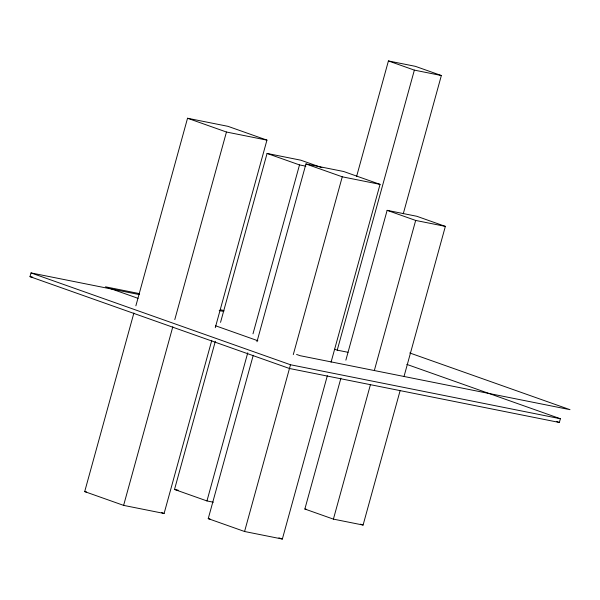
<?xml version="1.0" encoding="UTF-8"?>
<svg xmlns="http://www.w3.org/2000/svg" width="600" height="600" viewBox="0 0 600 600"><rect width="100%" height="100%" fill="white"/><g stroke="black" fill="none" stroke-linecap="round" stroke-linejoin="round"><path stroke-width="0.9" d="M406.822 364.388L560.385 418.732L559.357 422.467L289.462 368.49L30 276.66L31.027 272.925L139.35 294.593M211.792 340.327L164.1 513.472L123.615 505.38L84.698 491.603L133.882 313.043M135.87 305.827L187.538 118.245L228.022 126.345L266.94 140.123L215.272 327.697M123.615 505.38L172.8 326.812M174.788 319.605L226.455 132.023L187.538 118.245M213.337 502.215L206.955 500.94L174.517 489.457L215.325 341.325M220.545 322.358L267.075 153.442L300.81 160.192L321.847 167.632M206.955 500.94L247.755 352.8M252.983 333.832L299.505 164.917L267.075 153.442M327.345 375.705L282.353 539.055L244.567 531.502L208.237 518.64L253.237 355.29M256.965 341.752L305.94 163.958L343.725 171.517L380.048 184.373L331.072 362.168M244.567 531.502L290.498 364.755L560.385 418.732M293.288 354.608L342.263 176.812L380.048 184.373M356.572 176.565L388.418 60.945L415.403 66.345L441.353 75.525L403.283 213.728M334.635 349.222L337.23 350.145L414.36 70.125L441.353 75.525M400.125 390.607L363.09 525.06L333.405 519.127L304.86 509.025L340.897 378.18M345.87 360.135L387.135 210.337L416.82 216.278L445.357 226.38L404.1 376.17M333.405 519.127L370.433 384.675M374.415 370.237L415.673 220.44L387.135 210.337M226.455 132.023L266.94 140.123M299.505 164.917L305.888 166.2M415.673 220.44L445.357 226.38M139.477 293.618L105.51 286.822L138.09 298.358M220.26 309.772L223.928 310.507M219.218 310.567L223.808 311.483M30 276.66L32.752 277.207M337.23 350.145L348.03 352.298M304.86 509.025L306.66 509.385M174.517 489.457L178.17 490.192M84.698 491.603L86.498 491.963M208.237 518.64L210.038 519M388.418 60.945L414.36 70.125M305.94 163.958L342.263 176.812M409.74 352.957L570 409.673L300.112 355.695L296.587 354.45M556.71 421.53L559.357 422.467M215.58 325.778L257.843 340.74M31.027 272.925L290.498 364.755M360.495 524.145L363.09 525.06M278.888 537.832L282.353 539.055M161.505 512.558L164.1 513.472"/></g></svg>
